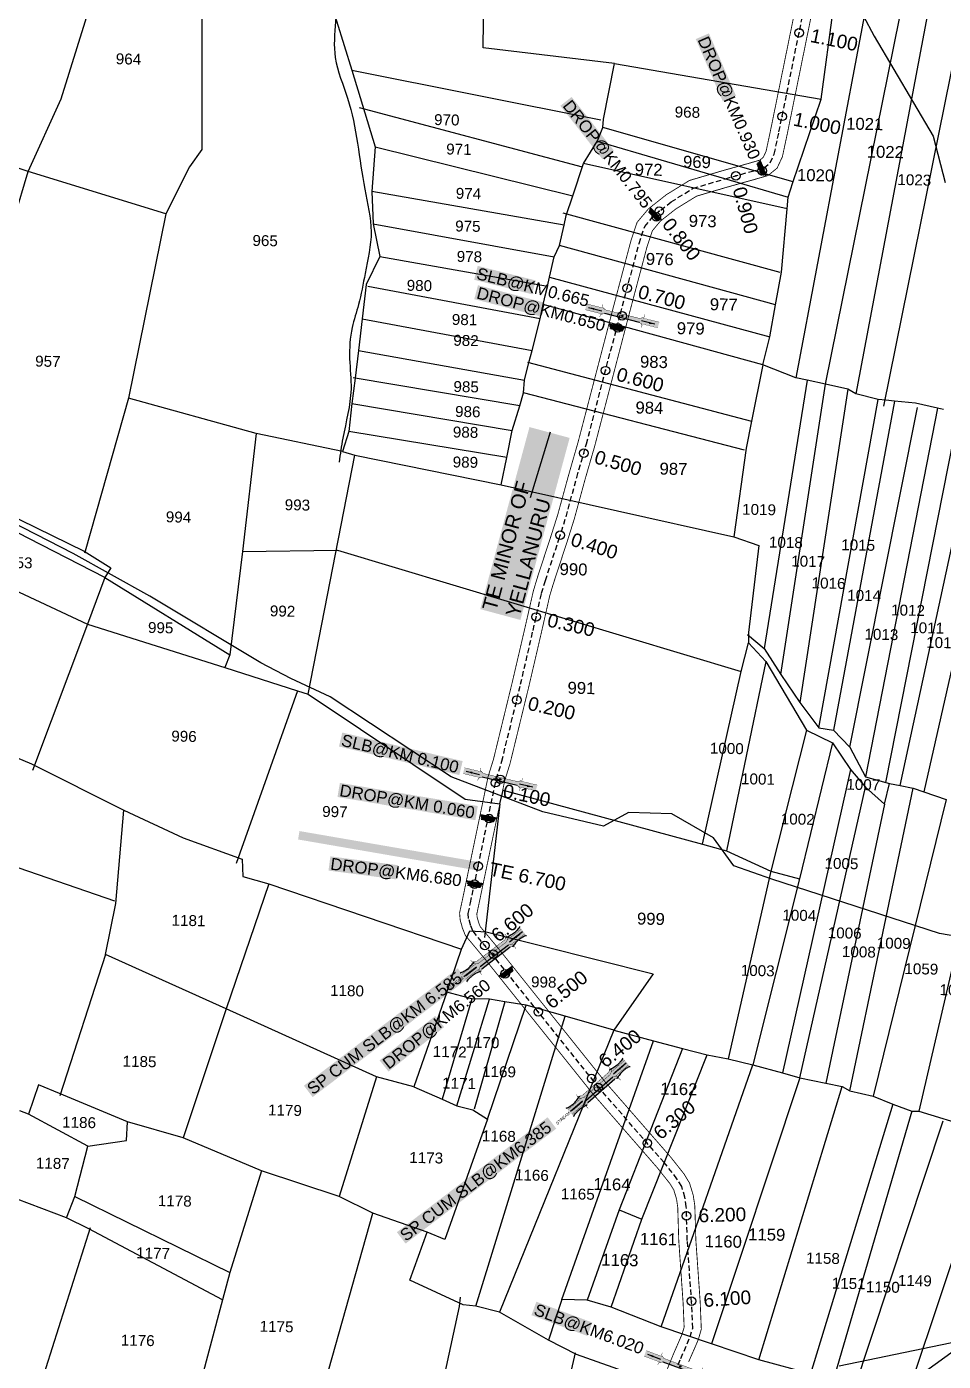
# Model space of a CAD drawing. Header units: inches. Extents: x 180371 to 213934, y 1621195 to 1632901.
# Drawn here: x 187031 to 188105, y 1624468 to 1626032 of the extents above; entities that cross this region are included whole.
import ezdxf
from ezdxf.enums import TextEntityAlignment as Align

# ---------------------------------------------------------------- set-up
doc = ezdxf.new("R2010")
doc.units = ezdxf.units.IN
doc.header["$MEASUREMENT"] = 0
doc.header["$PDMODE"] = 32
doc.header["$PDSIZE"] = 10
doc.linetypes.add('ACAD_ISO02W100', pattern=[15, 12, -3])
doc.linetypes.add('HIDDEN2', pattern=[0.1875, 0.125, -0.0625])
for name, color, linetype in [('CANAL1', 7, 'Continuous'), ('CHANAGE', 1, 'Continuous'), ('CS', 134, 'Continuous'), ('DIMENSION', 7, 'Continuous'), ('PLOTS', 7, 'Continuous'), ('POINT', 2, 'Continuous'), ('RE REMARKS', 7, 'Continuous'), ('ROAD', 1, 'Continuous'), ('STREAM', 4, 'Continuous'), ('STRUCTURE', 5, 'Continuous')]:
    doc.layers.add(name, color=color, linetype=linetype)
doc.styles.get("Standard").update_dxf_attribs({"font": 'arial.ttf'})
doc.dimstyles.get("Standard").update_dxf_attribs({"dimtxt": 0.18, "dimasz": 0.18, "dimexe": 0.18, "dimexo": 0.0625, "dimgap": 0.09, "dimtad": 0, "dimtih": 1, "dimtoh": 1, "dimdec": 4, "dimzin": 0, "dimdsep": 46, "dimtxsty": 'Standard', "dimcen": 0.09, "dimadec": 0, "dimazin": 0, "dimtfac": 1, "dimtdec": 4, "dimtofl": 0, "dimtmove": 0, "dimatfit": 3, "dimfxl": 1, "dimtolj": 1, "dimtzin": 0, "dimarcsym": 0})

# ---------------------------------------------------------------- blocks, each defined once
blk = doc.blocks.new('DROP')
h = blk.add_hatch()
h.set_pattern_fill('ANSI31', color=1, scale=10, angle=45)
h.set_pattern_definition([(90, (-324.4107, -25.7687), (-1.25, 0), [])])
h.paths.add_polyline_path([(-9.9, -4.3), (-13.8, 4.1), (13.8, 4.1), (10.2, -4.3)])
at = {"layer": 'STRUCTURE', "color": 5, "const_width": 0.49}
blk.add_lwpolyline([(-9.9, -4.3), (-13.8, 4.1), (13.8, 4.1), (10.2, -4.3), (-9.9, -4.3)], dxfattribs=at)
at = {"layer": 'STRUCTURE', "color": 5}
blk.add_circle((0, 0), 1.33, dxfattribs=at)
blk = doc.blocks.new('SP')
at = {"layer": 'STRUCTURE'}
h = blk.add_hatch(dxfattribs=at)
h.set_pattern_fill('DASH', color=256, scale=8, style=0)
edge = h.paths.add_edge_path()
edge.add_spline(control_points=[(769825.7, 1706742.1), (769825.3, 1706741.8), (769823.8, 1706740.8), (769820.9, 1706740.3), (769817, 1706739.7), (769811.4, 1706738.9), (769804, 1706739.7), (769798.4, 1706741), (769795.6, 1706741.6)], knot_values=[0, 0, 0, 0, 1.613557, 5.24513, 8.624976, 13.470124, 22.190216, 30.746377, 30.746377, 30.746377, 30.746377], degree=3, periodic=0)
edge.add_line((769795.6, 1706741.6), (769792.6, 1706739.6))
edge.add_line((769792.6, 1706739.6), (769732.6, 1706739.6))
edge.add_line((769732.6, 1706739.6), (769729.6, 1706741.6))
edge.add_spline(control_points=[(769729.6, 1706741.6), (769726.9, 1706740.9), (769721.3, 1706739.5), (769713.9, 1706738.5), (769708.3, 1706739.1), (769704.4, 1706739.6), (769701.5, 1706740), (769700, 1706741), (769699.5, 1706741.3)], knot_values=[0, 0, 0, 0, 8.556161, 17.276253, 22.121402, 25.501247, 29.13282, 30.746377, 30.746377, 30.746377, 30.746377], degree=3, periodic=0)
edge.add_line((769699.5, 1706741.3), (769699.5, 1706722.1))
edge.add_spline(control_points=[(769699.5, 1706722.1), (769700, 1706722.4), (769701.4, 1706723.4), (769704.3, 1706724), (769708.2, 1706724.5), (769713.8, 1706725.3), (769721.2, 1706724.5), (769726.8, 1706723.3), (769729.6, 1706722.6)], knot_values=[0, 0, 0, 0, 1.613557, 5.24513, 8.624976, 13.470124, 22.190216, 30.746377, 30.746377, 30.746377, 30.746377], degree=3, periodic=0)
edge.add_line((769729.6, 1706722.6), (769732.6, 1706724.6))
edge.add_line((769732.6, 1706724.6), (769792.6, 1706724.6))
edge.add_line((769792.6, 1706724.6), (769795.6, 1706722.6))
edge.add_spline(control_points=[(769795.6, 1706722.6), (769798.4, 1706723.3), (769803.9, 1706724.8), (769811.3, 1706725.8), (769817, 1706725.1), (769820.9, 1706724.7), (769823.8, 1706724.2), (769825.2, 1706723.3), (769825.7, 1706723)], knot_values=[0, 0, 0, 0, 8.556161, 17.276253, 22.121402, 25.501247, 29.13282, 30.746377, 30.746377, 30.746377, 30.746377], degree=3, periodic=0)
edge.add_line((769825.7, 1706723), (769825.7, 1706742.1))
h.paths.add_polyline_path([(769764.2, 1706732.1, -1), (769761.1, 1706732.1, -1)], flags=0)
h.paths.add_polyline_path([(769761.1, 1706732.1, 1), (769764.2, 1706732.1, 1)], flags=16)
at = {"layer": 'STRUCTURE', "const_width": 0.628}
for points in [[(769726.6, 1706747.6), (769726.6, 1706743.6), (769732.6, 1706739.6), (769792.6, 1706739.6), (769798.6, 1706743.6), (769798.6, 1706747.6)], [(769726.6, 1706716.6), (769726.6, 1706720.6), (769732.6, 1706724.6), (769792.6, 1706724.6), (769798.6, 1706720.6), (769798.6, 1706716.6)]]:
    blk.add_lwpolyline(points, dxfattribs=at)
at = {"layer": 'STRUCTURE', "color": 3}
blk.add_lwpolyline([(769732.6, 1706724.6), (769792.6, 1706724.6)], dxfattribs=at)
blk.add_lwpolyline([(769732.6, 1706724.6), (769792.6, 1706724.6)], dxfattribs=at)
at = {"layer": 'STRUCTURE', "color": 0}
blk.add_circle((769762.6, 1706732.1), 1.55, dxfattribs=at)
at = {"layer": 'STRUCTURE'}
for points in [[(769699.5, 1706741.3), (769700.9, 1706740.5), (769704.4, 1706739.6), (769707.8, 1706739.2), (769712.6, 1706738.8), (769721.3, 1706739.7), (769729.6, 1706741.6)], [(769825.7, 1706742.1), (769824.3, 1706741.3), (769820.8, 1706740.3), (769817.5, 1706739.8), (769812.7, 1706739.2), (769804, 1706739.9), (769795.6, 1706741.6)], [(769699.5, 1706722.1), (769700.9, 1706723), (769704.4, 1706724), (769707.7, 1706724.5), (769712.5, 1706725), (769721.2, 1706724.4), (769729.6, 1706722.6)], [(769825.7, 1706723), (769824.3, 1706723.8), (769820.8, 1706724.7), (769817.4, 1706725.1), (769812.6, 1706725.5), (769803.9, 1706724.6), (769795.6, 1706722.6)]]:
    blk.add_spline(points, degree=3, dxfattribs=at)
at = {"layer": 'STRUCTURE', "color": 0}
blk.add_text('STREAM', height=5, dxfattribs=at).set_placement((769684.3, 1706732.1), align=Align.MIDDLE_CENTER)
for points in [[(769727.4, 1706732.1), (769700.8, 1706732.1)], [(769824.4, 1706732.1), (769800.5, 1706732.1)]]:
    blk.add_leader(points, dimstyle='Standard', override={"dimasz": 10, "dimgap": 0.09, "dimtad": 0}, dxfattribs=at)
blk = doc.blocks.new('SLB')
at = {"layer": 'STRUCTURE'}
h = blk.add_hatch(dxfattribs=at)
h.set_pattern_fill('DOTS', color=6, scale=20, angle=320.3722, style=0)
h.set_pattern_definition([(320.372247934, (-159.4327, -72.9564), (1.2786241598, 0.5641323054), [0, -1.25])])
h.paths.add_polyline_path([(769699.5, 1706871.1), (769699.5, 1706861.1), (769729.1, 1706861.1), (769732.1, 1706863.1), (769792.1, 1706863.1), (769795.1, 1706861.1), (769824.7, 1706861.1), (769824.7, 1706871.1), (769795.1, 1706871.1), (769792.1, 1706869.1), (769732.1, 1706869.1), (769729.1, 1706871.1)])
at = {"layer": 'STRUCTURE', "color": 6, "linetype": 'ACAD_ISO02W100', "ltscale": 0.5, "const_width": 0.5}
for points in [[(769699.5, 1706871.1), (769729.1, 1706871.1)], [(769795.1, 1706871.1), (769824.7, 1706871.1)], [(769699.5, 1706861.1), (769729.1, 1706861.1)], [(769795.1, 1706861.1), (769824.7, 1706861.1)]]:
    blk.add_lwpolyline(points, dxfattribs=at)
at = {"layer": 'STRUCTURE', "color": 6, "const_width": 0.628}
for points in [[(769726.1, 1706877.1), (769726.1, 1706873.1), (769732.1, 1706869.1), (769792.1, 1706869.1), (769798.1, 1706873.1), (769798.1, 1706877.1)], [(769726.1, 1706855.1), (769726.1, 1706859.1), (769732.1, 1706863.1), (769792.1, 1706863.1), (769798.1, 1706859.1), (769798.1, 1706855.1)]]:
    blk.add_lwpolyline(points, dxfattribs=at)
at = {"layer": 'STRUCTURE', "color": 6}
blk.add_lwpolyline([(769732.1, 1706863.1), (769792.1, 1706863.1)], dxfattribs=at)
blk.add_lwpolyline([(769732.1, 1706863.1), (769792.1, 1706863.1)], dxfattribs=at)
at = {"layer": 'STRUCTURE', "color": 0}
blk.add_circle((769762.1, 1706866.1), 1.24, dxfattribs=at)
for points in [[(769703.8, 1706866), (769726.7, 1706866)], [(769818.6, 1706865.8), (769795.7, 1706865.8)]]:
    blk.add_leader(points, dimstyle='Standard', override={"dimasz": 10, "dimgap": 0.09, "dimtad": 0}, dxfattribs=at)

msp = doc.modelspace()

# ---------------------------------------------------------------- linework, layer by layer
at = {"color": 2, "const_width": 10}
msp.add_lwpolyline([(187560.2, 1625048.1), (187350.1, 1625084.4)], dxfattribs=at)
at = {"layer": 'CANAL1', "color": 200, "const_width": 1}
for points in [[(187737.4, 1624352.6), (187785.5, 1624467.7), (187788.5, 1624475.2), (187799.2, 1624499.9), (187801.6, 1624508), (187800.4, 1624536.1), (187795.3, 1624609.2), (187794.1, 1624648.3), (187792.7, 1624658), (187789.5, 1624668.7), (187785, 1624676.1), (187770.4, 1624694.5), (187694.3, 1624781.8), (187568.4, 1624939.2), (187545.2, 1624967.1), (187541.5, 1624976.5), (187541.4, 1624977.3), (187539.2, 1624985.1), (187538.5, 1624993.5), (187541.5, 1625007.3), (187571.9, 1625153.1), (187578.3, 1625173.8), (187600.2, 1625263.7), (187614.9, 1625326.7), (187624.9, 1625370.6), (187629.5, 1625386), (187645.3, 1625434.2), (187653.6, 1625460.4), (187666.2, 1625506.4), (187677.5, 1625545.7), (187717.3, 1625698.1), (187739.2, 1625780.9), (187746.5, 1625802.7), (187759.8, 1625818.5), (187780.7, 1625835), (187807.8, 1625851.7), (187847.1, 1625863.3), (187877.5, 1625871.8), (187890.4, 1625875.6), (187894.3, 1625878.8), (187897.6, 1625885.9), (187902.9, 1625910.8), (187932.7, 1626057.2)], [(187806.9, 1624467.4), (187818.1, 1624493.1), (187821.7, 1624505.6), (187820.4, 1624537.3), (187815.3, 1624610.2), (187814.1, 1624650.1), (187812.3, 1624662.3), (187807.9, 1624676.9), (187801.4, 1624687.6), (187785.8, 1624707.3), (187709.7, 1624794.6), (187583.9, 1624951.8), (187562.6, 1624977.5), (187560.9, 1624981.8), (187559, 1624988.7), (187558.7, 1624992.2), (187561, 1625003.1), (187591.3, 1625148.1), (187597.6, 1625168.4), (187619.7, 1625259), (187634.4, 1625322.2), (187644.2, 1625365.5), (187648.6, 1625380), (187664.4, 1625428.1), (187672.8, 1625454.8), (187685.4, 1625501), (187696.8, 1625540.4), (187736.6, 1625693), (187758.4, 1625775.1), (187764.3, 1625792.7), (187773.8, 1625804.1), (187792.1, 1625818.5), (187816.1, 1625833.3), (187852.7, 1625844.1), (187883, 1625852.6), (187899.9, 1625857.5), (187910.5, 1625866.2), (187916.7, 1625879.5), (187922.5, 1625906.7), (187952.3, 1626053.4)]]:
    msp.add_lwpolyline(points, dxfattribs=at)
at = {"layer": 'CANAL1', "color": 1, "linetype": 'HIDDEN2', "ltscale": 50}
msp.add_lwpolyline([(187794.7, 1624463.9), (187797.7, 1624471.3), (187808.6, 1624496.5), (187811.7, 1624506.8), (187810.4, 1624536.7), (187805.3, 1624609.7), (187804.1, 1624649.2), (187802.5, 1624660.2), (187798.7, 1624672.8), (187793.2, 1624681.8), (187778.1, 1624700.9), (187702, 1624788.2), (187576.2, 1624945.5), (187553.9, 1624972.3), (187551.2, 1624979), (187551.2, 1624979.3), (187549.1, 1624986.9), (187548.6, 1624992.9), (187551.3, 1625005.2), (187560.2, 1625048.1), (187581.6, 1625150.6), (187588, 1625171.1), (187610, 1625261.4), (187624.6, 1625324.5), (187634.6, 1625368), (187639.1, 1625383), (187654.9, 1625431.1), (187663.2, 1625457.6), (187675.8, 1625503.7), (187687.1, 1625543), (187726.9, 1625695.6), (187748.8, 1625778), (187755.4, 1625797.7), (187766.8, 1625811.3), (187786.4, 1625826.7), (187812, 1625842.5), (187849.9, 1625853.7), (187880.2, 1625862.2), (187895.2, 1625866.6), (187902.4, 1625872.5), (187907.2, 1625882.7), (187912.7, 1625908.7), (187942.5, 1626055.3)], dxfattribs=at)
at = {"layer": 'CS', "color": 3}
for p in [(187936.3, 1626024.8), (187916.4, 1625926.8), (187862.2, 1625857.2), (187772.5, 1625815.8), (187734.9, 1625725.6), (187709.5, 1625628.9), (187684, 1625532.2), (187656.4, 1625436.1), (187628.2, 1625340.2), (187605.5, 1625242.9), (187580.6, 1625146), (187560.2, 1625048.1), (187568, 1624955.3), (187630.7, 1624877.4), (187693.2, 1624799.3), (187758.4, 1624723.5), (187804.4, 1624638.4), (187810.2, 1624538.5)]:
    msp.add_point(p, dxfattribs=at)
at = {"layer": 'PLOTS'}
for points in [[(186930.1, 1625499.7), (186982.8, 1625695.2), (187000.9, 1625754.5), (187033.1, 1625862.4), (187071.6, 1625947.3), (187165.6, 1626248.4)], [(187194.5, 1625812.5), (187033.1, 1625862.4), (186840.7, 1625927.1), (186851.6, 1626048.1), (186872.7, 1626237.9)], [(187306.1, 1626244), (187322.5, 1626130.9), (187367.4, 1626126), (187412.1, 1625980.8), (187424.7, 1625939.9), (187439.6, 1625891.3), (187435.6, 1625838.7), (187437.2, 1625800.7), (187445.1, 1625762.6), (187429.1, 1625729.8), (187424.3, 1625689.6), (187419.9, 1625652.5), (187416, 1625620.2), (187412.4, 1625590.3), (187408.6, 1625557.7), (187401.5, 1625534.1), (187415.8, 1625529.8), (187587.3, 1625495.1), (187859.9, 1625434.1)], [(187587.3, 1625495.1), (187593.8, 1625527.2), (187600.1, 1625558.6), (187609, 1625587.5), (187613.2, 1625603), (187614.6, 1625617.6), (187619.8, 1625638.2), (187623.4, 1625652.6), (187632.9, 1625689.7), (187636.6, 1625706.4), (187641.6, 1625728), (187643.9, 1625738.2), (187649.4, 1625762.3), (187655.6, 1625775.6), (187660.9, 1625799.2), (187663.5, 1625810.8), (187671, 1625833.5), (187683.6, 1625871.7), (187700.1, 1625898.3), (187706.5, 1625913.6), (187707.1, 1625923.4), (187720, 1625988.9), (187566.1, 1626007), (187569, 1626225)], [(187893.8, 1625635.5), (187902.1, 1625668.3), (187908.7, 1625706), (187915.5, 1625744.4), (187922.2, 1625818.6), (187923.4, 1625832.2), (187929.1, 1625849.2), (187962.1, 1625946.8), (187991.2, 1626161.5)], [(188033.9, 1626158.3), (187932.5, 1625620.5)], [(188035.4, 1625587.4), (188149.9, 1626153.6)], [(187967.4, 1625613), (188074.3, 1626142.4)], [(188105.7, 1626148.7), (188002.7, 1625601.7)], [(187322.5, 1626130.9), (187300.4, 1626128.7), (187294.3, 1626067.1), (187236.4, 1626065.9), (187236.4, 1625887.8), (187222.2, 1625867.7), (187194.5, 1625812.5), (187150.4, 1625596.5), (187099.9, 1625417.5), (187099.2, 1625414.9)], [(187123, 1625386.6), (187033.9, 1625432), (186926.2, 1625487.7), (186719.7, 1625611.5), (186599.8, 1625692.2), (186499, 1625747.9), (186411.1, 1625801.7), (186372.3, 1625830.1), (186283.5, 1625880.2), (186250.5, 1625910.6), (186186.5, 1625928.2), (186139.6, 1625943.4), (186007.2, 1625988.4)], [(187412.1, 1625980.8), (187703.9, 1625922.8)], [(187720, 1625988.9), (187962.1, 1625946.8)], [(187420.8, 1625937.2), (187682.3, 1625867.7)], [(187929.4, 1625850.2), (187706.5, 1625913.6)], [(187439.6, 1625891.3), (187671, 1625833.5)], [(187699.8, 1625897.8), (187923.4, 1625832.2)], [(187922.2, 1625818.6), (187683.6, 1625871.7)], [(187660.9, 1625799.2), (187435.6, 1625838.7)], [(187659.6, 1625813.6), (187913.8, 1625744.1)], [(187437.2, 1625800.7), (187649.4, 1625762.3)], [(187908.7, 1625706), (187655.6, 1625775.6)], [(187445.1, 1625762.6), (187641.6, 1625728)], [(187643.9, 1625738.2), (187902.1, 1625668.3)], [(187632.9, 1625689.7), (187430.8, 1625727.5)], [(187893.8, 1625635.5), (187636.6, 1625706.4)], [(187424.3, 1625689.6), (187623.4, 1625652.6)], [(187419.9, 1625652.5), (187614.6, 1625617.6)], [(187618.2, 1625638.9), (187880.7, 1625569.7)], [(188105.5, 1625583.4), (188098.3, 1625585), (188072.6, 1625590.6), (188048.1, 1625593.1), (188037.7, 1625594.2), (188029, 1625595.1), (188002.7, 1625601.7), (187993.5, 1625607.2), (187967.4, 1625613), (187945.6, 1625617.7), (187932.5, 1625620.5), (187893.8, 1625635.5), (187880.7, 1625569.7), (187874.4, 1625538), (187859.9, 1625434.1), (187889.1, 1625423.8), (187876.9, 1625322), (187877.1, 1625309.9)], [(187609, 1625587.5), (187413.8, 1625620.6)], [(187872.4, 1625535.6), (187613.2, 1625603)], [(187945.6, 1625617.7), (187895.4, 1625303.2)], [(187915, 1625272.8), (187967.4, 1625613)], [(187993.5, 1625607.2), (187937.3, 1625239.8)], [(187401.5, 1625534.1), (187300.2, 1625555.3), (187150.4, 1625596.5)], [(187412.4, 1625590.3), (187600.1, 1625558.6)], [(187959.3, 1625210.1), (188029, 1625595.1)], [(188048.1, 1625593.1), (187976.7, 1625207.5)], [(187995.6, 1625187.6), (188074.8, 1625585.6)], [(188098.3, 1625585), (188014, 1625153)], [(188037.9, 1625146.4), (188123.5, 1625579.5)], [(188054.7, 1625142.6), (188148.1, 1625574.2)], [(186307, 1625560.5), (186533, 1625495.8), (186896.1, 1625376.7), (186910.4, 1625421.6), (187102.7, 1625331.8), (187263.3, 1625280.9)], [(187593.8, 1625527.2), (187408.6, 1625557.7)], [(188180, 1625566), (188082.3, 1625135.3)], [(187300.2, 1625555.3), (187284.3, 1625417.1), (187269.4, 1625295.9)], [(187361.2, 1625249.8), (187415.8, 1625529.8)], [(186930.1, 1625499.7), (187098.8, 1625417.2), (187129.7, 1625397.6), (187123, 1625386.6), (187269.4, 1625295.9), (187263.3, 1625280.9), (187348.6, 1625253.8), (187361.2, 1625249.8), (187544.9, 1625126.9), (187585.6, 1625121.2), (187589.6, 1625137.3), (187823.1, 1625073.9), (187851.3, 1625066.3), (187903.3, 1625042.4), (187936.8, 1625033.2), (187882, 1624815.3), (187916.8, 1624806.1), (187937.2, 1624800), (187967.6, 1624793.9), (187986.8, 1624790), (187995.9, 1624784.8), (188022.9, 1624778.5), (188046.1, 1624769.5), (188068.2, 1624761), (188076.4, 1624761), (188137.8, 1624742.3)], [(187284.3, 1625417.1), (187395.4, 1625418.3), (187868.4, 1625276.5)], [(187123, 1625386.6), (187102.7, 1625331.8), (187038.1, 1625160.3)], [(187823.1, 1625073.9), (187868.4, 1625276.5), (187877.1, 1625309.9), (187897.3, 1625287.9), (187944.9, 1625207.7), (187975.4, 1625192.9), (187996.4, 1625161.4), (188014.1, 1625140.6), (188036.4, 1625120.8), (188042.2, 1625145.1), (188054.7, 1625142.6), (188069.8, 1625139.7), (188082.3, 1625135.3), (188108.5, 1625126.2)], [(187875.9, 1625319.5), (187895.4, 1625303.2), (187915, 1625272.8), (187937.3, 1625239.8), (187959.3, 1625210.1), (187976.7, 1625207.5), (187995.6, 1625187.6), (188014, 1625153), (188037.9, 1625146.4), (188042.2, 1625145.1)], [(187897.3, 1625287.9), (187851.3, 1625066.3)], [(187348.6, 1625253.8), (187276.9, 1625051.4)], [(186327.4, 1625223.3), (186754.7, 1625182.8), (186851.6, 1625171.9), (186869.6, 1625238.5), (187037.1, 1625168), (187145, 1625113.8), (187214.8, 1625081.3), (187283.7, 1625056.3), (187284.5, 1625036.2), (187315.1, 1625027.3), (187540.9, 1624950.9), (187550.6, 1624972.5), (187569.7, 1624971.1), (187765.3, 1624922.1), (187719.4, 1624856), (187765.7, 1624843.5), (187799.6, 1624834.4), (187828.4, 1624827.3), (187853, 1624822.4), (187882, 1624815.3)], [(187944.9, 1625207.7), (187903.3, 1625042.4), (187853, 1624822.4)], [(187975.4, 1625192.9), (187936.8, 1625033.2)], [(187996.4, 1625161.4), (187916.8, 1624806.1)], [(187937.2, 1624800), (188014.1, 1625140.6)], [(187995.9, 1624784.8), (188069.8, 1625139.7)], [(186764.2, 1625123.9), (186852.8, 1625104.3), (187134.1, 1625007.4)], [(187585.6, 1625121.2), (187567.5, 1624964.6)], [(188036.4, 1625120.8), (187967.6, 1624793.9)], [(188108.5, 1625126.2), (188022.9, 1624778.5)], [(187484.9, 1624789.7), (187441.2, 1624801.2), (187265, 1624880.9), (187123.8, 1624944.8), (187135.6, 1625004.6), (187145, 1625113.8)], [(188156.1, 1625103.9), (188076.4, 1624761)], [(188239.1, 1625080.1), (188163.9, 1624730.8), (188058.6, 1624415)], [(187315.1, 1625027.3), (187265, 1624880.9), (187214.8, 1624729.8)], [(187719.4, 1624856), (187662.3, 1624872.3), (187616.5, 1624885.4), (187591.5, 1624889.3), (187573.6, 1624892.2), (187552.9, 1624892.7), (187523.4, 1624900.7), (187540.9, 1624950.9)], [(187123.8, 1624944.8), (187070.1, 1624779.1)], [(187523.4, 1624900.7), (187484.9, 1624789.7), (187518, 1624775), (187535.2, 1624767.4), (187553.9, 1624762.6), (187571.3, 1624751.8), (187616.5, 1624885.4)], [(187552.9, 1624892.7), (187518, 1624775)], [(187535.2, 1624767.4), (187573.6, 1624892.2)], [(187591.5, 1624889.3), (187555.6, 1624763.4)], [(187557.7, 1624532.7), (187662.3, 1624872.3)], [(187719.4, 1624856), (187585.1, 1624525.5)], [(187658.4, 1624540.3), (187765.7, 1624843.5)], [(187799.6, 1624834.4), (187725.3, 1624645.3), (187688, 1624539.5)], [(187716.2, 1624531.4), (187752, 1624634.7), (187828.4, 1624827.3)], [(187774.7, 1624508.2), (187882, 1624815.3)], [(187949.8, 1624453.5), (187889.2, 1624469.6), (187833.5, 1624488.4), (187774.7, 1624508.2), (187716.2, 1624531.4), (187688, 1624539.5), (187658.4, 1624540.3), (187642.7, 1624492.7), (187585.1, 1624525.5), (187557.7, 1624532.7), (187542.5, 1624534), (187480.1, 1624563.2), (187500.4, 1624619.3), (187436.9, 1624641.7), (187397.5, 1624661.2), (187306.4, 1624691.1), (187214.8, 1624729.8), (187149.4, 1624748.8), (187069.9, 1624781.8), (187045.1, 1624792), (187033.5, 1624757.5), (187023.2, 1624761.5)], [(187441.2, 1624801.2), (187397.5, 1624661.2)], [(187937.2, 1624800), (187833.5, 1624488.4)], [(187889.2, 1624469.6), (187986.8, 1624790)], [(188046.1, 1624769.5), (187949.8, 1624453.5)], [(188068.2, 1624761), (187975.4, 1624442.8)], [(187077.9, 1624636.1), (187087.6, 1624661), (187103, 1624720.2), (187033.5, 1624757.5)], [(187103, 1624720.2), (187148.4, 1624726.8), (187149.4, 1624748.8)], [(187571.3, 1624751.8), (187521.1, 1624610.6), (187500.4, 1624619.3)], [(187999.9, 1624432.5), (188105.2, 1624749.9)], [(187260.9, 1624540.2), (187104.1, 1624623.1), (187077.9, 1624636.1), (186990.7, 1624668.8), (186937.4, 1624681.3), (186871.3, 1624693.8)], [(187306.4, 1624691.1), (187269.3, 1624571.9), (187260.9, 1624540.2), (187220.6, 1624388.9)], [(187087.6, 1624661), (187269.3, 1624571.9)], [(187353.5, 1624346.2), (187436.9, 1624641.7)], [(187725.3, 1624645.3), (187752, 1624634.7)], [(187105.8, 1624624.4), (187046.2, 1624436.8)], [(187388, 1624151.9), (187415.2, 1624247.6), (187473.5, 1624233.1), (187538.5, 1624532.2), (187539.5, 1624543.2)], [(187628.9, 1624001.8), (187659.6, 1624117.6), (187669.6, 1624155), (187680.3, 1624188.9), (187742.6, 1624452), (187675.6, 1624475.8), (187642.7, 1624492.7)], [(187674.1, 1624477.8), (187563.9, 1624000.2), (187455.9, 1623767.1)]]:
    msp.add_lwpolyline(points, dxfattribs=at)
at = {"layer": 'POINT'}
for p in [(187893, 1625863, 77), (187769, 1625809, 76), (187729, 1625693, 75), (187724, 1625679, 74), (187586, 1625150, 73), (187573, 1625104, 72), (187556, 1625027, 71), (187578, 1624945, 70), (187592, 1624922, 69), (187701, 1624789, 68)]:
    msp.add_point(p, dxfattribs=at)
at = {"layer": 'ROAD'}
for points in [[(187959.6, 1626142.1), (188024.3, 1626020.9), (188093.4, 1625903.5), (188107.4, 1625849.5)], [(188249.2, 1624943.5), (188100.6, 1624969.3), (187904.2, 1625032.8), (187859.7, 1625048.4), (187836.1, 1625081.5), (187787.1, 1625109.4), (187736.5, 1625110.9), (187707.2, 1625095.1), (187635.9, 1625111.8), (187528.8, 1625152.7), (187386.7, 1625246.8), (187340.7, 1625268.2), (187305.7, 1625286.3), (187175.4, 1625364.4), (187085.6, 1625414.7), (186896.1, 1625511.8)], [(186640.5, 1623127.9), (186866.3, 1623323.3), (186922, 1623403.7), (187037.7, 1623540.1), (187094.7, 1623570.2), (187203.9, 1623708.3), (187253.4, 1623797.7), (187362.9, 1623875.5), (187465.5, 1623993.6), (187543.4, 1624111.4), (187598.8, 1624162), (187778.6, 1624246.1), (187974.1, 1624376.8), (188143.7, 1624499.5), (188237.6, 1624553.6), (188299.8, 1624611.7), (188373.7, 1624667.6), (188517, 1624749), (188588.6, 1624792.9)], [(188135.8, 1624494), (187983.4, 1624462.4)]]:
    msp.add_lwpolyline(points, dxfattribs=at)
at = {"layer": 'STREAM'}
for points in [[(187311.8, 1627302.8), (187312.4, 1627292.5), (187311.1, 1627286.8), (187310, 1627278.4), (187307, 1627263.8), (187301.3, 1627245.7), (187303.2, 1627234.3), (187306.4, 1627213.9), (187305.8, 1627154.5), (187317.2, 1627121.7), (187311.6, 1627085), (187324.1, 1627061.8), (187328.2, 1627024.3), (187337.3, 1626977.9), (187348, 1626935.6), (187354.7, 1626913), (187382.1, 1626892.8), (187400.5, 1626876.2), (187406.7, 1626803.6), (187400.5, 1626754.8), (187396.1, 1626658.6), (187390.1, 1626586.7), (187383.2, 1626509.5), (187380.7, 1626462.1), (187382, 1626413.1), (187372.8, 1626373.4), (187363.2, 1626274.4), (187356.8, 1626221.6), (187364.3, 1626177.1), (187378.8, 1626136.2), (187393.8, 1626081.5), (187393, 1626037.9), (187392.9, 1625995.8), (187407.3, 1625948), (187427.4, 1625841.6), (187434.9, 1625791.7), (187427.8, 1625742.8), (187420.1, 1625706.2), (187412.7, 1625679.5), (187409.7, 1625642.8), (187411.3, 1625607.1), (187401.7, 1625549.9), (187397.3, 1625521.6)], [(189294, 1624846.4), (189260.9, 1624841.8), (189229.3, 1624840.5), (189201.1, 1624829.4), (189187.9, 1624816.1), (189158.1, 1624807.1), (189125.8, 1624792.9), (189075.1, 1624775.1), (189039.9, 1624762.3), (189004.5, 1624745.5), (188958.8, 1624730.9), (188947.2, 1624711.9), (188916.7, 1624696.8), (188889.1, 1624671.9), (188861.1, 1624654.7), (188823.8, 1624633.6), (188793.9, 1624604.3), (188762, 1624582.5), (188743.8, 1624572.1), (188712.9, 1624564.4), (188658.9, 1624535.5), (188624.4, 1624515.5), (188593, 1624498.6), (188536, 1624456.8), (188506.1, 1624444.6), (188477.5, 1624418.6), (188454.3, 1624403.2), (188423.4, 1624383.2), (188407.7, 1624361), (188394.8, 1624349.2), (188365.2, 1624336.6), (188346.4, 1624322.7), (188309.4, 1624313.4), (188279.5, 1624303.5), (188255.2, 1624310.1), (188238.8, 1624326.2), (188215.7, 1624343.9), (188196.3, 1624349.8), (188170.4, 1624347.6), (188138.6, 1624334.3), (188119.2, 1624322.4), (188090.3, 1624309.7), (188072.8, 1624286.8), (188045.5, 1624261.2), (188024.9, 1624233.5), (188023.6, 1624194.5), (188009, 1624158.3), (188003.2, 1624133.7), (188000.2, 1624086.1), (188001.6, 1624057.1), (188000.3, 1624034), (188000.3, 1624019.3), (188005.7, 1623997.7), (188007.1, 1623983.2), (188014, 1623968.1), (188015.5, 1623956.1), (188016.1, 1623948.3)]]:
    msp.add_spline(points, degree=3, dxfattribs=at)

# ---------------------------------------------------------------- block references
for p, xscale, yscale, zscale, rotation in [((187892.2, 1625865.7), 0.7, 0.7, 0.7, 293.1724676616312), ((187766.8, 1625811.3), 0.7, 0.7, 0.7, 313.4115903809882), ((187722.7, 1625679.2), 0.7, 0.7, 0.7, 348.1246974961248), ((187571.9, 1625104.2), 0.7, 0.7, 0.7, 348.1246974961248), ((187556, 1625027, 71), 0.7000000000000001, 0.7000000000000001, 0.7000000000000001, 350.2790742060578), ((187593.9, 1624923.3), 0.7000000000000001, 0.7000000000000001, 0.7000000000000001, 36.49770396654607)]:
    msp.add_blockref('DROP', p, dxfattribs=dict(xscale=xscale, yscale=yscale, zscale=zscale, rotation=rotation))
at = {"layer": 'STRUCTURE', "color": 0, "xscale": 0.7, "yscale": 0.7, "zscale": 0.7}
for name, p, rotation in [('SLB', (-625464.2, 597772.6, 75), 345.9267051626515), ('SLB', (-612642.4, 587104.7, 73), 346.6458065362098), ('SP', (483920.1, 348284.8, 70), 37.34434648835499), ('SLB', (483977.3, 348210.5, 70), 37.34434648835499), ('SP', (569503.4, 371032, 68), 41.21300137228259), ('SLB', (569565.5, 370961.7, 68), 41.21300137228259), ('SLB', (-733358.6, 692058.7, 67), 339.6220901532349)]:
    msp.add_blockref(name, p, dxfattribs=dict(at, rotation=rotation))

# ---------------------------------------------------------------- texts
at = {"layer": 'CHANAGE'}
for s, rotation, p in [('1.100', 348.5271, (187950, 1626022)), ('1.000', 348.5271, (187930.1, 1625924)), ('0.900', 285.6522, (187865.9, 1625843.7)), ('0.800', 308.2889, (187781.2, 1625804.8)), ('0.700', 345.1427, (187748.4, 1625722)), ('0.600', 345.3621, (187723.1, 1625625.3)), ('0.500', 343.9697, (187697.4, 1625528.3)), ('0.400', 342.4685, (187669.8, 1625431.9)), ('0.300', 347.1325, (187641.9, 1625337.1)), ('0.200', 347.1325, (187619.1, 1625239.5)), ('0.100', 348.2169, (187589.9, 1625136.9)), ('6.600', 39.8256, (187578.8, 1624964.3)), ('6.500', 38.652, (187641.6, 1624886.1)), ('6.400', 38.652, (187704.4, 1624817.2)), ('6.300', 41.0787, (187769, 1624732.7)), ('6.200', 1.7601, (187818.4, 1624638.8)), ('6.100', 3.9632, (187824.2, 1624539.5))]:
    msp.add_text(s, height=16, rotation=rotation, dxfattribs=at).set_placement(p, align=Align.MIDDLE_LEFT)
at = {"layer": 'CHANAGE', "color": 3}
msp.add_text('TE 6.700', height=16, rotation=348.2169, dxfattribs=at).set_placement((187573.9, 1625045.3), align=Align.MIDDLE_LEFT)
at = {"layer": 'DIMENSION'}
for s, height, p in [('964', 12.77, (187150.6, 1625994)), ('968', 12.77, (187805.4, 1625931.7)), ('970', 12.77, (187523.5, 1625922.8)), ('1021', 14, (188013.2, 1625918)), ('971', 12.77, (187537.7, 1625888.3)), ('1022', 14, (188037.3, 1625885.2)), ('972', 14, (187760, 1625864.4)), ('969', 14, (187816.6, 1625873.4)), ('1020', 14, (187955.6, 1625857.9)), ('1023', 12.77, (188071.3, 1625852.4)), ('974', 12.77, (187548.9, 1625836.4)), ('973', 14, (187823.3, 1625804.1)), ('975', 12.77, (187548.2, 1625798.1)), ('965', 12.77, (187310.7, 1625781.2)), ('978', 12.77, (187550, 1625762.5)), ('976', 14, (187773, 1625759.5)), ('980', 12.77, (187491.4, 1625728.6)), ('977', 14, (187848, 1625706.4)), ('981', 12.77, (187544.3, 1625688.6)), ('979', 14, (187809.3, 1625678.3)), ('982', 12.77, (187546, 1625664.2)), ('957', 12.77, (187056.1, 1625639.8)), ('983', 14, (187766.2, 1625639.1)), ('985', 12.77, (187546.2, 1625610)), ('986', 12.77, (187548.1, 1625580.8)), ('984', 14, (187760.9, 1625585.4)), ('988', 12.77, (187545.5, 1625556.7)), ('989', 12.77, (187545.3, 1625521.6)), ('987', 14, (187789.1, 1625513.8)), ('993', 12.77, (187348.5, 1625471.5)), ('994', 12.77, (187209.2, 1625457.3)), ('1019', 12.77, (187889.4, 1625466.1)), ('1018', 12.77, (187920.8, 1625427.6)), ('1015', 12.77, (188005.5, 1625424.5)), ('953', 12.77, (187023.3, 1625403.8)), ('990', 14, (187672, 1625396.1)), ('1017', 12.77, (187946.9, 1625405.4)), ('1016', 12.77, (187970.8, 1625379.8)), ('1014', 12.77, (188012.5, 1625365.4)), ('992', 12.77, (187331.1, 1625347.1)), ('1012', 12.77, (188063.9, 1625348.1)), ('995', 12.77, (187188.3, 1625327.6)), ('1013', 12.77, (188032.7, 1625319.8)), ('1011', 12.77, (188086.3, 1625327.4)), ('1010', 12.77, (188105, 1625310.1)), ('991', 14, (187681.3, 1625257)), ('996', 12.77, (187215.6, 1625200.4)), ('1000', 12.77, (187851.6, 1625186.2)), ('1001', 12.77, (187888.1, 1625150.3)), ('1007', 12.77, (188011.5, 1625143.8)), ('997', 12.77, (187392.4, 1625112.1)), ('1002', 12.77, (187934.7, 1625103.3)), ('1005', 12.77, (187985.9, 1625051.3)), ('999', 14, (187762.7, 1624986.5)), ('1004', 12.77, (187936.5, 1624990.6)), ('1181', 12.77, (187220.9, 1624984.5)), ('1006', 12.77, (187989.7, 1624969.9)), ('1009', 12.77, (188047.1, 1624957.9)), ('1008', 12.77, (188006.3, 1624947.8)), ('1003', 12.77, (187887.8, 1624925.8)), ('1059', 12.77, (188079.5, 1624927.8)), ('998', 12.77, (187637.1, 1624912.4)), ('1180', 12.77, (187406.6, 1624902.3)), ('1060', 12.77, (188120.7, 1624903.1)), ('1172', 12.77, (187526.9, 1624830.7)), ('1170', 12.77, (187565.3, 1624841.6)), ('1185', 12.77, (187163.5, 1624819.3)), ('1169', 12.77, (187584.7, 1624807.4)), ('1171', 12.77, (187537.9, 1624793.7)), ('1162', 14, (187795.4, 1624787.1)), ('1179', 12.77, (187333.9, 1624762.2)), ('1186', 12.77, (187092.7, 1624747.9)), ('1168', 12.77, (187584.5, 1624731.8)), ('1173', 12.77, (187499.4, 1624706.5)), ('1187', 12.77, (187061.9, 1624700)), ('1166', 12.77, (187623.2, 1624686.1)), ('1164', 14, (187717, 1624675.4)), ('1165', 12.77, (187677, 1624664)), ('1178', 12.77, (187204.8, 1624655.9)), ('1161', 14, (187771.5, 1624611.2)), ('1159', 14, (187898.4, 1624616.5)), ('1160', 14, (187847.5, 1624608.4)), ('1177', 12.77, (187179.4, 1624594.7)), ('1163', 14, (187726.3, 1624586.7)), ('1158', 12.77, (187964.2, 1624588.7)), ('1151', 12.77, (187994.4, 1624559.2)), ('1150', 12.77, (188034.4, 1624555)), ('1149', 12.77, (188071.9, 1624562.5)), ('1175', 12.77, (187324.1, 1624508.7)), ('1176', 12.77, (187161.4, 1624492.5))]:
    msp.add_text(s, height=height, rotation=358.8627, dxfattribs=at).set_placement(p, align=Align.MIDDLE_CENTER)
at = {"layer": 'STRUCTURE', "color": 5, "attachment_point": 1, "bg_fill": 1, "box_fill_scale": 1.1, "bg_fill_color": 7, "bg_fill_true_color": 16777215, "bg_fill_transparency": 0}
for s, insert, char_height, width, rotation in [('DROP@KM0.930', (187829.9, 1626022.2), 14, 76.922, 293.4528), ('DROP@KM0.795', (187669.5, 1625947.6), 14, 76.998, 308.2889), ('SLB@KM0.665', (187560.7, 1625749.9, 75), 14, 67.229, 345.9267), ('DROP@KM0.650', (187561, 1625727.2), 14, 76.922, 345.3621), ('{\\C1;TE MINOR OF YELLANURU }', (187564.8, 1625350.6), 17, 217.601, 74.8703), ('SLB@KM 0.100', (187402.1, 1625203.1, 73), 14, 142.133, 346.6458), ('DROP@KM 0.060', (187399.4, 1625144.2, 78), 14, 161.021, 350.4626), ('DROP@KM6.680', (187388.3, 1625058.1, 78), 14, 76.922, 352.5892), ('SP CUM SLB@KM 6.585', (187358.1, 1624790.7, 70), 14, 223.953, 37.3443), ('DROP@KM6.560', (187446.7, 1624820.4), 14, 80.709, 38.652), ('SP CUM SLB@KM6.385', (187467, 1624619, 68), 14, 219.288, 37.3443), ('SLB@KM6.020', (187629.3, 1624536), 14, 67.153, 339.6221)]:
    msp.add_mtext(s, dxfattribs=dict(at, insert=insert, char_height=char_height, width=width, rotation=rotation))

# ---------------------------------------------------------------- leaders
at = {"layer": 'RE REMARKS', "color": 1}
msp.add_leader([(187644.7, 1625556.7), (187621.3, 1625480)], dimstyle='Standard', override={"dimasz": 40}, dxfattribs=at)

doc.saveas('drawing.dxf')
